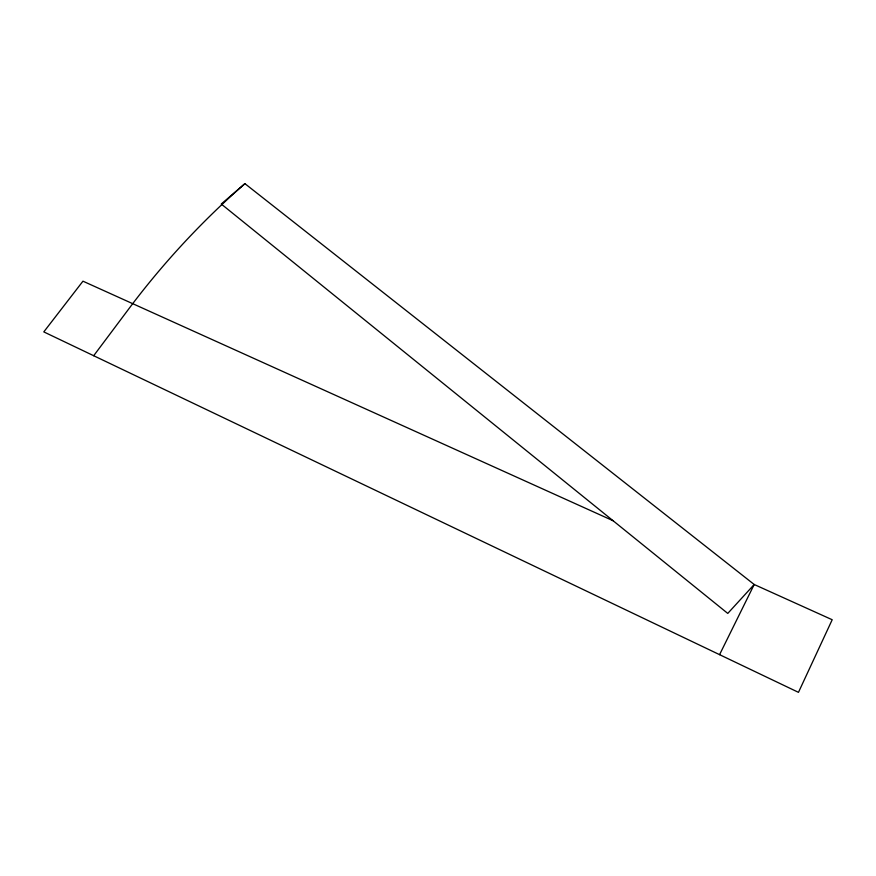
<?xml version="1.0" encoding="UTF-8"?>
<svg xmlns="http://www.w3.org/2000/svg" width="876" height="876" viewBox="0 0 876 876"><rect width="100%" height="100%" fill="white"/><g stroke="black" fill="none" stroke-linecap="round" stroke-linejoin="round"><path stroke-width="1.31" d="M719.568 654.657L754.203 584.5L244.919 183.653L221.267 204.031L727.77 613.419L754.203 584.5L832.2 619.737L798.474 692.347L43.8 331.894L82.957 281.185L613.101 520.738M93.688 355.722L132.703 303.665A1028.643 914.697 36.5 0 1 244.908 183.664"/></g></svg>
